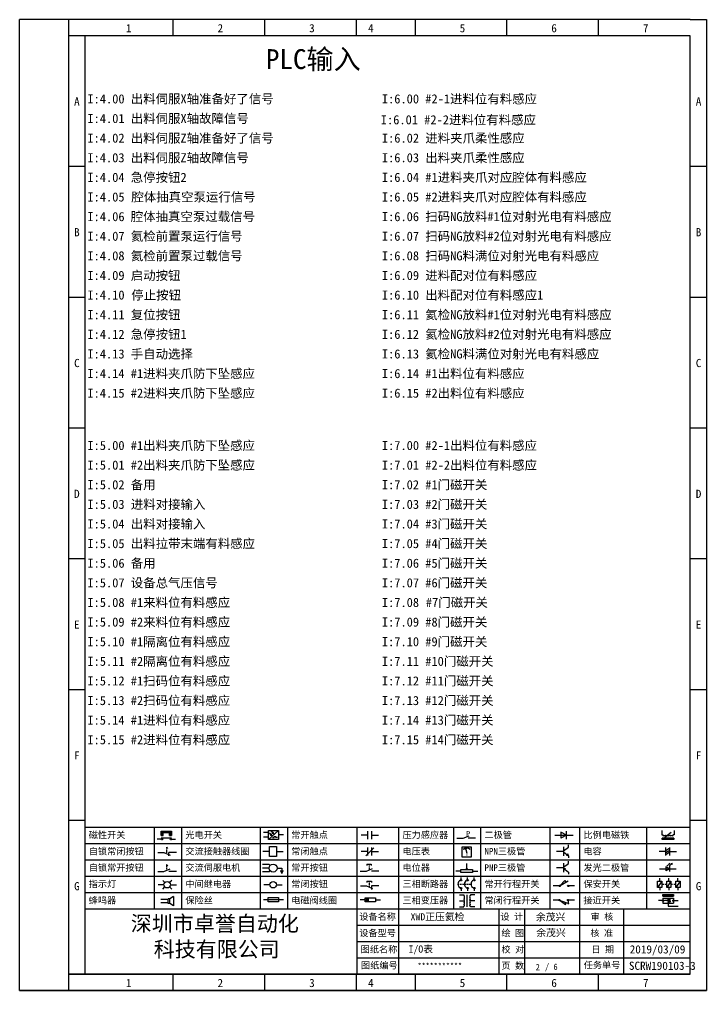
# Model space of a CAD drawing. Header units: millimetres. Extents: x -300 to 54435, y -106 to 60527.
# Drawn here: x 625.4 to 835.4, y 2160.9 to 2457.9 of the extents above; entities that cross this region are included whole.
import ezdxf

# ---------------------------------------------------------------- set-up
doc = ezdxf.new("R2010")
doc.units = ezdxf.units.MM
doc.layers.add('AE_BOR', color=1, linetype='Continuous')
doc.styles.get("Standard").update_dxf_attribs({"font": ''})
doc.styles.add('汉字', font='')
doc.styles.get('Standard').set_extended_font_data('SimSun')
doc.styles.get('汉字').set_extended_font_data('新宋体')

# ---------------------------------------------------------------- blocks, each defined once
blk = doc.blocks.new('磁性开关')
at = {"linetype": 'ByBlock'}
h = blk.add_hatch(dxfattribs=at)
h.set_pattern_fill('ANSI31', color=256, scale=0.1, style=0)
h.paths.add_polyline_path([(-1910.88, -776.69), (-1910.88, -775.29), (-1907.69, -775.29), (-1907.69, -776.69), (-1908.31, -776.69), (-1908.31, -775.79), (-1910.25, -775.79), (-1910.25, -776.69)])
for p, q in [((-1910.91, -777.81), (-1912.09, -777.81)), ((-1910.88, -776.69), (-1910.88, -775.29)), ((-1910.88, -775.29), (-1907.69, -775.29)), ((-1910.88, -776.69), (-1910.25, -776.69)), ((-1910.88, -777.39), (-1907.69, -777.39)), ((-1910.25, -776.69), (-1910.25, -775.79)), ((-1910.25, -775.79), (-1908.31, -775.79)), ((-1908.31, -776.69), (-1908.31, -775.79)), ((-1908.31, -776.69), (-1907.69, -776.69)), ((-1907.69, -775.29), (-1907.69, -776.69)), ((-1907.66, -777.81), (-1906.48, -777.81))]:
    blk.add_line(p, q, dxfattribs=at)
for centre in [(-1910.68, -777.81), (-1907.88, -777.81)]:
    blk.add_circle(centre, 0.225, dxfattribs=at)
blk = doc.blocks.new('*U4')
at = {"linetype": 'ByBlock'}
for p, q in [((-1909.23, -780.45), (-1909.23, -780.67)), ((-1909.23, -780.45), (-1908.92, -780.84)), ((-1909.23, -780.84), (-1909.23, -781.05)), ((-1911.92, -782.07), (-1910.06, -782.07)), ((-1910.06, -782.07), (-1908.18, -782.88)), ((-1909.23, -781.23), (-1909.23, -781.44)), ((-1909.23, -781.61), (-1909.23, -781.83)), ((-1909.23, -782), (-1909.23, -782.21)), ((-1909.23, -782.38), (-1909.23, -782.43)), ((-1908.52, -783.07), (-1908.52, -782.07)), ((-1906.25, -782.07), (-1908.52, -782.07))]:
    blk.add_line(p, q, dxfattribs=at)
blk = doc.blocks.new('常开按钮')
at = {"linetype": 'ByBlock'}
for p, q in [((-1910.06, -787.73), (-1908.18, -786.93)), ((-1909.9, -785.68), (-1908.56, -785.68)), ((-1909.9, -785.68), (-1909.9, -786.07)), ((-1909.23, -785.68), (-1909.23, -785.89)), ((-1909.23, -786.06), (-1909.23, -786.28)), ((-1909.23, -786.45), (-1909.23, -786.67)), ((-1909.23, -786.84), (-1909.23, -787.05)), ((-1908.56, -785.68), (-1908.56, -786.07)), ((-1911.92, -787.73), (-1910.06, -787.73)), ((-1909.23, -787.22), (-1909.23, -787.38)), ((-1906.25, -787.73), (-1908.52, -787.73))]:
    blk.add_line(p, q, dxfattribs=at)
blk = doc.blocks.new('*U6')
at = {"linetype": 'ByBlock'}
for p, q in [((-1911.92, -792.89), (-1910.06, -792.89)), ((-1910.06, -792.89), (-1908.18, -792.08)), ((-1908.88, -791.17), (-1909.23, -790.71)), ((-1909.23, -790.71), (-1909.23, -790.92)), ((-1909.23, -791.09), (-1909.23, -791.31)), ((-1909.23, -791.48), (-1909.23, -791.69)), ((-1909.23, -791.86), (-1909.23, -792.08)), ((-1909.23, -792.25), (-1909.23, -792.47)), ((-1906.25, -792.89), (-1908.52, -792.89))]:
    blk.add_line(p, q, dxfattribs=at)
blk = doc.blocks.new('蜂鸣器')
at = {"linetype": 'ByBlock'}
for p, q in [((-1907.17, -795.53), (-1908.25, -796.26)), ((-1907.17, -795.53), (-1907.17, -798.41)), ((-1908.8, -796.48), (-1911.01, -796.48)), ((-1908.8, -797.46), (-1911.01, -797.46)), ((-1908.25, -796.26), (-1908.8, -796.26)), ((-1908.8, -797.68), (-1908.8, -796.26)), ((-1908.25, -797.68), (-1908.8, -797.68)), ((-1908.25, -797.68), (-1908.25, -796.26)), ((-1907.17, -798.41), (-1908.25, -797.68))]:
    blk.add_line(p, q, dxfattribs=at)
blk = doc.blocks.new('光电开关')
at = {"linetype": 'ByBlock'}
h = blk.add_hatch(dxfattribs=at)
h.set_pattern_fill('ANSI31', color=256, scale=0.01, style=0)
h.set_pattern_definition([(45, (0.172267, 0), (-0.0224506403, 0.0224506403), [])])
h.paths.add_polyline_path([(-1882.44, -776.34), (-1882.5, -775.91), (-1882.68, -776.07)])
h.paths.add_polyline_path([(-1882.86, -776.23), (-1882.44, -776.34), (-1882.68, -776.07)])
h.paths.add_polyline_path([(-1883.05, -776.88), (-1883.11, -776.45), (-1883.29, -776.61)])
h.paths.add_polyline_path([(-1883.47, -776.77), (-1883.05, -776.88), (-1883.29, -776.61)])
for p, q in [((-1884.01, -775.96), (-1885.56, -775.96)), ((-1884.01, -777.39), (-1885.56, -777.39)), ((-1880.91, -775.3), (-1884.01, -778.05)), ((-1883.75, -776.09), (-1883.05, -776.88)), ((-1883.11, -776.45), (-1883.47, -776.77)), ((-1883.05, -776.88), (-1883.47, -776.77)), ((-1883.14, -775.55), (-1882.44, -776.34)), ((-1883.05, -776.88), (-1883.11, -776.45)), ((-1882.5, -775.91), (-1882.86, -776.23)), ((-1882.44, -776.34), (-1882.86, -776.23)), ((-1882.78, -777.47), (-1882.23, -777.47)), ((-1882.44, -776.34), (-1882.5, -775.91)), ((-1882.23, -777.47), (-1882.23, -777.14)), ((-1882.23, -777.14), (-1881.78, -777.14)), ((-1881.78, -777.47), (-1881.78, -777.14)), ((-1881.23, -777.47), (-1881.78, -777.47)), ((-1879.37, -776.67), (-1880.91, -776.67))]:
    blk.add_line(p, q, dxfattribs=at)
blk.add_lwpolyline([(-1884.01, -775.3), (-1880.91, -775.3), (-1880.91, -778.05), (-1884.01, -778.05)], close=True, dxfattribs=at)
blk = doc.blocks.new('交流接触器线圈')
at = {"linetype": 'ByBlock'}
for p, q in [((-1880.82, -781.77), (-1882.87, -781.77)), ((-1878.72, -781.77), (-1876.67, -781.77))]:
    blk.add_line(p, q, dxfattribs=at)
blk.add_lwpolyline([(-1880.82, -780.28), (-1878.72, -780.28), (-1878.72, -783.26), (-1880.82, -783.26)], close=True, dxfattribs=at)
blk = doc.blocks.new('交流伺服电机')
at = {"linetype": 'ByBlock'}
for p, q in [((-1880.97, -785.75), (-1882.94, -785.75)), ((-1880.97, -786.85), (-1882.94, -786.85)), ((-1880.97, -785.75), (-1880.65, -786.03)), ((-1878.49, -786.85), (-1877.07, -786.85)), ((-1877.07, -786.85), (-1877.07, -787.72)), ((-1880.97, -787.94), (-1882.94, -787.94)), ((-1880.97, -787.94), (-1880.65, -787.67)), ((-1877.54, -787.72), (-1876.59, -787.72)), ((-1877.38, -788.01), (-1876.75, -788.01)), ((-1877.23, -788.29), (-1876.9, -788.29))]:
    blk.add_line(p, q, dxfattribs=at)
blk.add_circle((-1879.73, -786.85), 1.24, dxfattribs=at)
blk = doc.blocks.new('中间继电器')
at = {"linetype": 'ByBlock'}
for p, q in [((-1880.72, -791.92), (-1882.54, -791.92)), ((-1878.74, -791.92), (-1876.92, -791.92))]:
    blk.add_line(p, q, dxfattribs=at)
blk.add_circle((-1879.73, -791.92), 0.992, dxfattribs=at)
blk = doc.blocks.new('保险丝')
at = {"linetype": 'ByBlock'}
blk.add_line((-1882.72, -796.49), (-1876.55, -796.49), dxfattribs=at)
blk.add_lwpolyline([(-1881.2, -795.86), (-1878.06, -795.86), (-1878.06, -797.12), (-1881.2, -797.12)], close=True, dxfattribs=at)
blk = doc.blocks.new('指示灯')
at = {"linetype": 'ByBlock'}
for p, q in [((-1854.25, -776.92), (-1856.06, -776.92)), ((-1854.62, -775.59), (-1853.97, -776.23)), ((-1854.62, -778.25), (-1853.97, -777.61)), ((-1851.9, -775.59), (-1852.54, -776.23)), ((-1851.9, -778.25), (-1852.54, -777.61)), ((-1852.26, -776.92), (-1850.45, -776.92))]:
    blk.add_line(p, q, dxfattribs=at)
blk.add_circle((-1853.26, -776.92), 0.992, dxfattribs=at)
blk = doc.blocks.new('常开触点')
at = {"linetype": 'ByBlock'}
for p, q in [((-1853.82, -782.99), (-1853.82, -780.56)), ((-1852.6, -782.99), (-1852.6, -780.56)), ((-1853.82, -781.77), (-1855.88, -781.77)), ((-1852.6, -781.77), (-1850.55, -781.77))]:
    blk.add_line(p, q, dxfattribs=at)
blk = doc.blocks.new('常闭触点')
at = {"linetype": 'ByBlock'}
for p, q in [((-1853.82, -786.77), (-1855.88, -786.77)), ((-1852.01, -785.66), (-1854.43, -788.1)), ((-1853.82, -787.99), (-1853.82, -785.56)), ((-1852.6, -787.99), (-1852.6, -785.56)), ((-1852.6, -786.77), (-1850.55, -786.77))]:
    blk.add_line(p, q, dxfattribs=at)
blk = doc.blocks.new('常闭按钮')
at = {"linetype": 'ByBlock'}
for p, q in [((-1856.13, -792.28), (-1854.28, -792.28)), ((-1854.28, -792.28), (-1852.4, -793.09)), ((-1854.11, -790.83), (-1852.77, -790.83)), ((-1854.11, -790.83), (-1854.11, -791.22)), ((-1853.44, -790.83), (-1853.44, -791.04)), ((-1853.44, -791.21), (-1853.44, -791.43)), ((-1853.44, -791.6), (-1853.44, -791.82)), ((-1853.44, -791.99), (-1853.44, -792.2)), ((-1853.44, -792.37), (-1853.44, -792.53)), ((-1852.77, -790.83), (-1852.77, -791.22)), ((-1850.47, -792.28), (-1852.73, -792.28)), ((-1852.73, -792.28), (-1852.73, -793.43))]:
    blk.add_line(p, q, dxfattribs=at)
blk = doc.blocks.new('电磁阀线圈')
at = {"linetype": 'ByBlock'}
for p, q in [((-1854.61, -795.92), (-1853.75, -797.16)), ((-1853.75, -795.92), (-1854.61, -797.16)), ((-1853.75, -795.92), (-1853.75, -797.16)), ((-1854.61, -796.54), (-1856.17, -796.54)), ((-1851.53, -796.54), (-1849.97, -796.54))]:
    blk.add_line(p, q, dxfattribs=at)
blk.add_lwpolyline([(-1854.61, -795.92), (-1851.53, -795.92), (-1851.53, -797.16), (-1854.61, -797.16)], close=True, dxfattribs=at)
blk = doc.blocks.new('电容')
at = {"linetype": 'ByBlock'}
for p, q in [((-1756.08, -782.99), (-1756.08, -780.56)), ((-1754.86, -780.79), (-1756.08, -781.55)), ((-1754.86, -782.99), (-1754.86, -780.56)), ((-1756.08, -781.77), (-1758.13, -781.77)), ((-1754.86, -781.44), (-1756.08, -782.2)), ((-1754.86, -781.99), (-1756.08, -782.75)), ((-1754.86, -781.77), (-1752.81, -781.77))]:
    blk.add_line(p, q, dxfattribs=at)
blk = doc.blocks.new('电压表')
at = {"linetype": 'ByBlock'}
for p, q in [((-1814.84, -780.75), (-1814.91, -781.13)), ((-1814.6, -781.05), (-1814.91, -781.13)), ((-1814.84, -780.75), (-1814.46, -782.26)), ((-1814.84, -780.75), (-1814.6, -781.05))]:
    blk.add_line(p, q, dxfattribs=at)
blk.add_lwpolyline([(-1815.84, -780.34), (-1813.07, -780.34), (-1813.07, -783.49), (-1815.84, -783.49)], close=True, dxfattribs=at)
blk.add_arc((-1814.46, -782.26), 1.56, 46.8313, 133.1687, dxfattribs=at)
at = {"linetype": 'ByBlock', "insert": (-1814.7, -782.39), "char_height": 0.75, "width": 0.6768, "attachment_point": 1}
blk.add_mtext('V', dxfattribs=at)
blk = doc.blocks.new('电位器')
at = {"linetype": 'ByBlock'}
for p, q in [((-1814.45, -787.3), (-1814.62, -786.96)), ((-1814.62, -786.96), (-1814.27, -786.96)), ((-1814.45, -787.3), (-1814.45, -785.39)), ((-1814.45, -787.3), (-1814.27, -786.96)), ((-1816.21, -787.75), (-1817.79, -787.75)), ((-1812.68, -787.75), (-1811.1, -787.75))]:
    blk.add_line(p, q, dxfattribs=at)
blk.add_lwpolyline([(-1816.21, -787.3), (-1812.68, -787.3), (-1812.68, -788.2), (-1816.21, -788.2)], close=True, dxfattribs=at)
blk = doc.blocks.new('三相断路器')
at = {"linetype": 'ByBlock'}
for p, q in [((-1816.17, -790.33), (-1816.17, -789.7)), ((-1814.17, -790.33), (-1814.17, -789.7)), ((-1812.18, -790.33), (-1812.18, -789.7)), ((-1817.14, -791.74), (-1816.72, -791.74)), ((-1816.45, -791.74), (-1816.03, -791.74)), ((-1815.76, -791.74), (-1815.34, -791.74)), ((-1815.07, -791.74), (-1814.65, -791.74)), ((-1814.38, -791.74), (-1813.96, -791.74)), ((-1813.69, -791.74), (-1813.27, -791.74)), ((-1816.17, -793.19), (-1816.17, -793.83)), ((-1814.17, -793.19), (-1814.17, -793.83)), ((-1812.18, -793.19), (-1812.18, -793.83))]:
    blk.add_line(p, q, dxfattribs=at)
for centre in [(-1816.17, -790.55), (-1816.17, -792.98), (-1814.17, -790.55), (-1814.17, -792.98), (-1812.18, -790.55), (-1812.18, -792.98)]:
    blk.add_circle(centre, 0.219, dxfattribs=at)
for centre in [(-1815.81, -791.74), (-1813.82, -791.74), (-1811.83, -791.74)]:
    blk.add_arc(centre, 1.32, 115.5791, 244.4209, dxfattribs=at)
blk = doc.blocks.new('三相变压器')
at = {"linetype": 'ByBlock'}
for p, q in [((-1816.69, -795.03), (-1815.37, -795.03)), ((-1815.37, -795.03), (-1815.37, -795.24)), ((-1814.34, -798.7), (-1814.34, -795.04)), ((-1812, -795.03), (-1813.32, -795.03)), ((-1813.32, -795.03), (-1813.32, -795.24)), ((-1816.69, -796.87), (-1815.37, -796.87)), ((-1816.69, -798.71), (-1815.37, -798.71)), ((-1815.37, -798.71), (-1815.37, -798.5)), ((-1812, -796.87), (-1813.32, -796.87)), ((-1813.32, -798.71), (-1813.32, -798.5)), ((-1812, -798.71), (-1813.32, -798.71))]:
    blk.add_line(p, q, dxfattribs=at)
for centre, start, end in [((-1815.37, -795.51), 270, 90), ((-1815.37, -796.06), 270, 90), ((-1813.32, -795.51), 90, 270), ((-1813.32, -796.06), 90, 270), ((-1815.37, -796.6), 270, 90), ((-1815.37, -797.14), 270, 90), ((-1815.37, -797.68), 270, 90), ((-1815.37, -798.23), 270, 90), ((-1813.32, -796.6), 90, 270), ((-1813.32, -797.14), 90, 270), ((-1813.32, -797.68), 90, 270), ((-1813.32, -798.23), 90, 270)]:
    blk.add_arc(centre, 0.271, start, end, dxfattribs=at)
blk = doc.blocks.new('二极管')
at = {"linetype": 'ByBlock'}
for p, q in [((-1787.52, -776.77), (-1781.92, -776.77)), ((-1783.97, -776.77), (-1785.69, -775.9)), ((-1785.69, -775.9), (-1785.69, -777.65)), ((-1783.97, -776.77), (-1785.69, -777.65)), ((-1783.97, -777.99), (-1783.97, -775.56))]:
    blk.add_line(p, q, dxfattribs=at)
blk = doc.blocks.new('NPN三极管')
at = {"linetype": 'ByBlock'}
for p, q in [((-1785.73, -780.61), (-1785.73, -783.32)), ((-1785.73, -781.82), (-1784.15, -780.66)), ((-1784.15, -780.66), (-1784.15, -779.98)), ((-1785.73, -781.97), (-1787.81, -781.97)), ((-1785.73, -782.11), (-1784.15, -783.27)), ((-1784.41, -782.73), (-1784.74, -783.18)), ((-1784.15, -783.27), (-1784.74, -783.18)), ((-1784.15, -783.27), (-1784.41, -782.73)), ((-1784.15, -783.27), (-1784.15, -783.96))]:
    blk.add_line(p, q, dxfattribs=at)
blk = doc.blocks.new('发光二极管')
at = {"linetype": 'ByBlock'}
for p, q in [((-1758.01, -786.77), (-1752.89, -786.77)), ((-1754.84, -786.77), (-1756.04, -786.16)), ((-1756.04, -786.16), (-1756.04, -787.39)), ((-1754.84, -786.77), (-1756.04, -787.39)), ((-1755.78, -785.92), (-1754.89, -785.14)), ((-1754.89, -785.14), (-1755.2, -785.22)), ((-1755.2, -785.22), (-1755.01, -785.43)), ((-1755.08, -785.92), (-1754.18, -785.14)), ((-1754.89, -785.14), (-1755.01, -785.43)), ((-1754.84, -787.63), (-1754.84, -785.92)), ((-1754.18, -785.14), (-1754.49, -785.22)), ((-1754.49, -785.22), (-1754.31, -785.43)), ((-1754.18, -785.14), (-1754.31, -785.43))]:
    blk.add_line(p, q, dxfattribs=at)
blk = doc.blocks.new('PNP三极管')
at = {"linetype": 'ByBlock'}
for p, q in [((-1784.9, -786.74), (-1786.98, -786.74)), ((-1784.9, -785.38), (-1784.9, -788.09)), ((-1784.9, -786.59), (-1783.32, -785.43)), ((-1784.9, -786.88), (-1783.32, -788.04)), ((-1784.9, -786.88), (-1784.31, -786.97)), ((-1784.9, -786.88), (-1784.64, -787.42)), ((-1784.31, -786.97), (-1784.64, -787.42)), ((-1783.32, -785.43), (-1783.32, -784.75)), ((-1783.32, -788.04), (-1783.32, -788.73))]:
    blk.add_line(p, q, dxfattribs=at)
blk = doc.blocks.new('常开行程开关')
at = {"linetype": 'ByBlock'}
for p, q in [((-1786.29, -792.3), (-1788.01, -792.3)), ((-1785.89, -792.17), (-1784.52, -790.62)), ((-1785.89, -792.17), (-1783.43, -790.72)), ((-1784.52, -790.62), (-1784.19, -791.17)), ((-1781.48, -792.3), (-1783.21, -792.3))]:
    blk.add_line(p, q, dxfattribs=at)
for centre in [(-1786.07, -792.3), (-1783.42, -792.3)]:
    blk.add_circle(centre, 0.219, dxfattribs=at)
blk = doc.blocks.new('常闭行程开关')
at = {"linetype": 'ByBlock'}
for p, q in [((-1786.34, -796.62), (-1788.07, -796.62)), ((-1785.93, -796.72), (-1783.25, -797.7)), ((-1785.93, -796.72), (-1784.3, -798)), ((-1784.3, -798), (-1784.08, -797.4)), ((-1783.48, -796.84), (-1783.48, -797.85)), ((-1781.54, -796.62), (-1783.26, -796.62))]:
    blk.add_line(p, q, dxfattribs=at)
for centre in [(-1786.12, -796.62), (-1783.48, -796.62)]:
    blk.add_circle(centre, 0.219, dxfattribs=at)
blk = doc.blocks.new('比例电磁阀')
at = {"linetype": 'ByBlock'}
for p, q in [((-1757.26, -775.38), (-1757.26, -776.71)), ((-1757.26, -776.71), (-1757.05, -776.71)), ((-1753.6, -777.73), (-1757.25, -777.73)), ((-1757.25, -778.13), (-1757.25, -777.73)), ((-1753.6, -778.13), (-1757.25, -778.13)), ((-1754.5, -775.98), (-1756.35, -777.44)), ((-1756.35, -777.44), (-1756.25, -777.25)), ((-1756.35, -777.44), (-1756.15, -777.38)), ((-1756.15, -777.38), (-1756.25, -777.25)), ((-1753.58, -776.71), (-1753.8, -776.71)), ((-1753.6, -777.73), (-1753.6, -778.13)), ((-1753.58, -775.38), (-1753.58, -776.71))]:
    blk.add_line(p, q, dxfattribs=at)
for centre in [(-1756.78, -776.71), (-1756.24, -776.71), (-1755.7, -776.71), (-1755.15, -776.71), (-1754.61, -776.71), (-1754.07, -776.71)]:
    blk.add_arc(centre, 0.271, 180, 0, dxfattribs=at)
blk = doc.blocks.new('保安开关')
at = {"linetype": 'ByBlock'}
for p, q in [((-1757.96, -790.79), (-1757.96, -789.97)), ((-1755.17, -790.79), (-1755.17, -789.97)), ((-1752.39, -790.79), (-1752.39, -789.97)), ((-1757.33, -790.79), (-1758.6, -792.81)), ((-1757.96, -792.81), (-1757.96, -793.62)), ((-1757.33, -791.8), (-1756.72, -791.8)), ((-1756.35, -791.8), (-1755.89, -791.8)), ((-1754.54, -790.79), (-1755.81, -792.81)), ((-1755.17, -792.81), (-1755.17, -793.62)), ((-1754.52, -791.8), (-1754.06, -791.8)), ((-1753.69, -791.8), (-1753.08, -791.8)), ((-1751.75, -790.79), (-1753.02, -792.81)), ((-1752.39, -792.81), (-1752.39, -793.62))]:
    blk.add_line(p, q, dxfattribs=at)
for points in [[(-1758.6, -790.79), (-1757.33, -790.79), (-1757.33, -792.81), (-1758.6, -792.81)], [(-1755.81, -790.79), (-1754.54, -790.79), (-1754.54, -792.81), (-1755.81, -792.81)], [(-1753.02, -790.79), (-1751.75, -790.79), (-1751.75, -792.81), (-1753.02, -792.81)]]:
    blk.add_lwpolyline(points, close=True, dxfattribs=at)
blk = doc.blocks.new('接近开关')
at = {"linetype": 'ByBlock'}
h = blk.add_hatch(dxfattribs=at)
h.set_pattern_fill('ANSI31', color=256, scale=0.01, style=0)
h.set_pattern_definition([(45, (-89.131516, -30.795668), (-0.0224506403, 0.0224506403), [])])
h.paths.add_polyline_path([(-1516.96, -1123.35), (-1516.96, -1122.85), (-1513.76, -1122.85), (-1513.76, -1123.35)])
for p, q in [((-1517.18, -1124.71), (-1518.36, -1124.71)), ((-1516.96, -1123.35), (-1516.96, -1122.85)), ((-1516.96, -1122.85), (-1513.76, -1122.85)), ((-1516.96, -1123.35), (-1513.76, -1123.35)), ((-1516.96, -1123.95), (-1513.76, -1123.95)), ((-1516.96, -1123.95), (-1516.96, -1125.47)), ((-1516.96, -1125.47), (-1513.76, -1125.47)), ((-1515.91, -1124.71), (-1516.45, -1124.71)), ((-1515.11, -1124.31), (-1515.91, -1124.71)), ((-1515.11, -1125.11), (-1515.91, -1124.71)), ((-1515.33, -1124.53), (-1515.17, -1124.53)), ((-1515.33, -1124.88), (-1515.17, -1124.88)), ((-1515.25, -1124.45), (-1515.25, -1124.61)), ((-1515.11, -1124.31), (-1515.11, -1125.11)), ((-1515.11, -1124.48), (-1514.58, -1124.48)), ((-1515.11, -1124.94), (-1514.58, -1124.94)), ((-1513.76, -1122.85), (-1513.76, -1123.35)), ((-1513.76, -1123.95), (-1513.76, -1125.47)), ((-1513.54, -1124.71), (-1512.36, -1124.71)), ((-1515.36, -1125.69), (-1515.36, -1126.36)), ((-1515.36, -1126.36), (-1512.36, -1126.36))]:
    blk.add_line(p, q, dxfattribs=at)
for centre in [(-1516.96, -1124.71), (-1515.36, -1125.47), (-1513.76, -1124.71)]:
    blk.add_circle(centre, 0.225, dxfattribs=at)
blk = doc.blocks.new('压力感应器')
at = {"linetype": 'ByBlock'}
for p, q in [((-1817.44, -777.73), (-1815.59, -777.73)), ((-1815.59, -777.73), (-1813.71, -776.93)), ((-1811.78, -777.73), (-1814.05, -777.73))]:
    blk.add_line(p, q, dxfattribs=at)
at = {"linetype": 'ByBlock', "insert": (-1814.65, -775.48), "char_height": 1.68, "width": 1.2242, "attachment_point": 1}
blk.add_mtext('{\\fNSimSun|b0|i0|c134|p49;P}', dxfattribs=at)

msp = doc.modelspace()

# ---------------------------------------------------------------- linework, layer by layer
at = {"color": 7, "linetype": 'ByBlock'}
for p, q in [((640.382, 2457.899), (640.382, 2160.899)), ((830.382, 2452.899), (640.382, 2452.899)), ((645.382, 2452.899), (645.382, 2165.899)), ((830.382, 2165.899), (640.382, 2165.899)), ((640.382, 2165.899), (830.382, 2165.899))]:
    msp.add_line(p, q, dxfattribs=at)
for points in [[(672.382, 2452.899), (672.382, 2457.899)], [(700.382, 2452.899), (700.382, 2457.899)], [(728.382, 2452.899), (728.382, 2457.899)], [(746.382, 2452.899), (746.382, 2457.899)], [(774.382, 2452.899), (774.382, 2457.899)], [(802.382, 2452.899), (802.382, 2457.899)], [(650.382, 2452.899), (645.382, 2452.899)], [(650.382, 2452.899), (645.382, 2452.899)], [(830.382, 2165.899), (830.382, 2452.899)], [(645.382, 2412.899), (640.382, 2412.899)], [(835.382, 2412.899), (830.382, 2412.899)], [(645.382, 2372.899), (640.382, 2372.899)], [(835.382, 2372.899), (830.382, 2372.899)], [(645.382, 2332.899), (640.382, 2332.899)], [(835.382, 2332.899), (830.382, 2332.899)], [(645.382, 2292.899), (640.382, 2292.899)], [(835.382, 2292.899), (830.382, 2292.899)], [(645.382, 2252.899), (640.382, 2252.899)], [(835.382, 2252.899), (830.382, 2252.899)], [(645.382, 2212.899), (640.382, 2212.899)], [(835.382, 2212.899), (830.382, 2212.899)], [(645.382, 2210.899), (830.382, 2210.899)], [(666.576, 2210.899), (666.576, 2185.899)], [(674.908, 2210.899), (674.908, 2185.899)], [(698.942, 2210.899), (698.942, 2185.899)], [(707.275, 2210.899), (707.275, 2185.899)], [(728.469, 2210.899), (728.469, 2165.899)], [(741.261, 2210.899), (741.261, 2165.899)], [(757.996, 2210.899), (757.996, 2185.899)], [(766.328, 2210.899), (766.328, 2185.899)], [(787.522, 2210.899), (787.522, 2185.899)], [(796.572, 2210.899), (796.572, 2185.899)], [(817.049, 2210.899), (817.049, 2185.899)], [(645.382, 2205.899), (830.382, 2205.899)], [(645.382, 2200.899), (830.382, 2200.899)], [(645.382, 2195.899), (830.382, 2195.899)], [(645.382, 2190.899), (830.382, 2190.899)], [(645.382, 2185.899), (830.382, 2185.899)], [(771.902, 2185.899), (771.902, 2165.899)], [(779.712, 2185.899), (779.712, 2165.899)], [(796.572, 2185.899), (796.572, 2165.899)], [(810.028, 2185.775), (810.028, 2165.775)], [(728.469, 2180.899), (830.382, 2180.899)], [(728.469, 2175.899), (830.382, 2175.899)], [(728.469, 2170.899), (830.382, 2170.899)], [(672.382, 2160.899), (672.382, 2165.899)], [(700.382, 2160.899), (700.382, 2165.899)], [(728.382, 2160.899), (728.382, 2165.899)], [(746.382, 2160.899), (746.382, 2165.899)], [(774.382, 2160.899), (774.382, 2165.899)], [(802.382, 2160.899), (802.382, 2165.899)]]:
    msp.add_lwpolyline(points, dxfattribs=at)
at = {"layer": 'AE_BOR', "color": 7, "linetype": 'ByBlock'}
for p, q in [((625.382, 2160.899), (625.382, 2457.899)), ((645.382, 2457.899), (625.382, 2457.899)), ((830.382, 2457.899), (645.382, 2457.899)), ((830.382, 2457.899), (835.382, 2457.899)), ((835.382, 2457.899), (835.382, 2160.899)), ((835.382, 2160.899), (625.382, 2160.899)), ((625.382, 2160.899), (835.382, 2160.899))]:
    msp.add_line(p, q, dxfattribs=at)

# ---------------------------------------------------------------- block references
at = {"color": 7, "linetype": 'ByBlock'}
for name, p in [('磁性开关', (2579.593, 2984.99)), ('光电开关', (2585.486, 2985.198)), ('光电开关', (2585.486, 2985.198)), ('压力感应器', (2576.539, 2985.198)), ('比例电磁阀', (2579.018, 2985.198)), ('常开触点', (2585.7, 2990.198)), ('二极管', (2576.539, 2985.198)), ('*U4', (2579.593, 2985.198)), ('交流接触器线圈', (2582.646, 2985.198)), ('常闭触点', (2585.7, 2990.198)), ('电压表', (2576.539, 2985.198)), ('NPN三极管', (2577.364, 2985.427)), ('电容', (2579.018, 2985.198)), ('*U6', (2579.593, 2990.198)), ('交流伺服电机', (2582.646, 2985.198)), ('常开按钮', (2641.486, 2985.198)), ('电位器', (2576.539, 2985.198)), ('PNP三极管', (2576.539, 2985.198)), ('发光二极管', (2579.018, 2984.909)), ('三相断路器', (2576.539, 2985.198)), ('保安开关', (2579.018, 2985.198)), ('指示灯', (2523.807, 2970.198)), ('中间继电器', (2582.646, 2985.198)), ('常闭按钮', (2585.7, 2985.198)), ('常开行程开关', (2576.539, 2985.198)), ('蜂鸣器', (2579.593, 2985.198)), ('保险丝', (2582.646, 2985.198)), ('电磁阀线圈', (2585.7, 2985.198)), ('三相变压器', (2576.539, 2985.198)), ('接近开关', (2339.019, 3313.114)), ('常闭行程开关', (2576.539, 2985.198))]:
    msp.add_blockref(name, p, dxfattribs=at)

# ---------------------------------------------------------------- texts
at = {"color": 7}
msp.add_text('2', height=1.92, dxfattribs=at).set_placement((783.143, 2167.107))
at = {"color": 7, "linetype": 'ByBlock', "char_height": 2.5, "attachment_point": 1}
for s, insert, width in [('{\\fKaiTi_GB2312|b0|i0|c134|p0;1}', (657.926, 2456.47), 11.7517), ('{\\fKaiTi_GB2312|b0|i0|c134|p0;2}', (685.926, 2456.47), 11.7517), ('{\\fKaiTi_GB2312|b0|i0|c134|p0;3}', (713.926, 2456.47), 11.7517), ('{\\fKaiTi_GB2312|b0|i0|c134|p0;4}', (731.926, 2456.47), 11.7517), ('{\\fKaiTi_GB2312|b0|i0|c134|p0;5}', (759.926, 2456.47), 11.7517), ('{\\fKaiTi_GB2312|b0|i0|c134|p0;6}', (787.926, 2456.47), 11.7517), ('{\\fKaiTi_GB2312|b0|i0|c134|p0;7}', (815.926, 2456.47), 11.7517), ('{\\fKaiTi_GB2312|b0|i0|c134|p0;A}', (642.089, 2434.07), 5), ('{\\fKaiTi_GB2312|b0|i0|c134|p0;A}', (832.089, 2434.07), 5), ('{\\fKaiTi_GB2312|b0|i0|c134|p0;B}', (642.089, 2394.07), 5), ('{\\fKaiTi_GB2312|b0|i0|c134|p0;B}', (832.089, 2394.07), 5), ('{\\fKaiTi_GB2312|b0|i0|c134|p0;C}', (642.089, 2354.07), 5), ('{\\fKaiTi_GB2312|b0|i0|c134|p0;C}', (832.089, 2354.07), 5), ('{\\fKaiTi_GB2312|b0|i0|c134|p0;D}', (642.089, 2314.07), 5), ('{\\fKaiTi_GB2312|b0|i0|c134|p0;D}', (832.089, 2314.07), 5), ('{\\fKaiTi_GB2312|b0|i0|c134|p0;E}', (642.089, 2274.07), 5), ('{\\fKaiTi_GB2312|b0|i0|c134|p0;E}', (832.089, 2274.07), 5), ('{\\fKaiTi_GB2312|b0|i0|c134|p0;F}', (642.089, 2234.07), 5), ('{\\fKaiTi_GB2312|b0|i0|c134|p0;F}', (832.089, 2234.07), 5), ('{\\fKaiTi_GB2312|b0|i0|c134|p0;G}', (642.089, 2194.07), 5), ('{\\fKaiTi_GB2312|b0|i0|c134|p0;G}', (832.089, 2194.07), 5), ('{\\fKaiTi_GB2312|b0|i0|c134|p0;1}', (657.926, 2164.47), 11.7517), ('{\\fKaiTi_GB2312|b0|i0|c134|p0;2}', (685.926, 2164.47), 11.7517), ('{\\fKaiTi_GB2312|b0|i0|c134|p0;3}', (713.926, 2164.47), 11.7517), ('{\\fKaiTi_GB2312|b0|i0|c134|p0;4}', (731.926, 2164.47), 11.7517), ('{\\fKaiTi_GB2312|b0|i0|c134|p0;5}', (759.926, 2164.47), 11.7517), ('{\\fKaiTi_GB2312|b0|i0|c134|p0;6}', (787.926, 2164.47), 11.7517), ('{\\fKaiTi_GB2312|b0|i0|c134|p0;7}', (815.926, 2164.47), 11.7517)]:
    msp.add_mtext(s, dxfattribs=dict(at, insert=insert, width=width))
at = {"color": 7, "attachment_point": 1}
for s, insert, char_height, width in [('{\\fKaiTi_GB2312|b0|i0|c134|p49;\\C7;PLC\\fSimSun|b0|i0|c134|p2;输入}', (700.716, 2448.803), 6.075, 719.83479), ('{\\H0.91667x;I:4.00 \\H1.000005x;出料伺服X轴准备好了信号}', (646.152, 2434.997), 3.0375, 359.91739), ('{\\H0.91667x;I:6.00 #2-1进料位有料感应}', (736.152, 2434.997), 3.0375, 359.91739), ('{\\H0.91667x;I:4.01 \\H1.000005x;出料伺服X轴故障信号}', (646.152, 2428.997), 3.0375, 359.91739), ('{\\H0.91667x;I:6.01 #2-2进料位有料感应}', (735.827, 2428.605), 3.0375, 359.91739), ('{\\H0.91667x;I:4.02 \\H1.000005x;出料伺服Z轴准备好了信号}', (646.152, 2422.997), 3.0375, 359.91739), ('{\\H0.91667x;I:6.02 进料夹爪柔性感应}', (736.152, 2422.997), 3.0375, 359.91739), ('{\\H0.91667x;I:4.03 出料伺服Z轴故障信号\\H1.000005x; }', (646.152, 2416.997), 3.0375, 359.91739), ('{\\H0.91667x;I:6.03 出料夹爪柔性感应}', (736.152, 2416.997), 3.0375, 359.91739), ('I:4.04 急停按钮2', (646.152, 2410.997), 2.7844, 359.91739), ('{\\H0.91667x;I:6.04 #1进料夹爪对应腔体有料感应}', (736.152, 2410.997), 3.0375, 359.91739), ('{\\H0.91667x;I:4.05\\H1.090905x; \\H0.916675x;腔体抽真空泵运行信号}', (646.152, 2404.997), 3.0375, 359.91739), ('{\\H0.91667x;I:6.05 #2进料夹爪对应腔体有料感应}', (736.152, 2404.997), 3.0375, 359.91739), ('{\\H0.91667x;I:4.06\\H1.000005x; 腔体抽真空泵过载信号}', (646.152, 2398.997), 3.0375, 359.91739), ('{\\H0.91667x;I:6.06 扫码NG放料#1位对射光电有料感应}', (736.152, 2398.997), 3.0375, 359.91739), ('{\\H0.91667x;I:4.07 氦检前置泵运行信号\\H1.000005x; }', (646.152, 2392.997), 3.0375, 359.91739), ('{\\H0.91667x;I:6.07 扫码NG放料#2位对射光电有料感应}', (736.152, 2392.997), 3.0375, 359.91739), ('{\\H0.91667x;\\C256;I:4.08\\H1.000005x; 氦检前置泵过载信号}', (646.152, 2386.997), 3.0375, 359.91739), ('{\\H0.91667x;I:6.08 扫码NG料满位对射光电有料感应}', (736.152, 2386.997), 3.0375, 359.91739), ('{\\H0.91667x;I:4.09 \\H1.000005x;启动按钮}', (646.152, 2380.997), 3.0375, 359.91739), ('{\\H0.91667x;I:6.09 进料配对位有料感应}', (736.152, 2380.997), 3.0375, 359.91739), ('{\\H0.91667x;I:4.10\\H1.090905x; \\H0.916675x;停止按钮}', (646.152, 2374.997), 3.0375, 359.91739), ('{\\H0.91667x;I:6.10\\H1x; 出料配对位有料感应1}', (736.152, 2374.997), 3.0375, 359.91739), ('{\\H0.91667x;I:4.1\\H1.000005x;1 复位按钮}', (646.152, 2368.997), 3.0375, 359.91739), ('{\\H0.91667x;I:6\\H1x;.11 氦检NG放料#1位对射光电有料感应}', (736.152, 2368.997), 3.0375, 359.91739), ('{\\H0.91667x;I:4.12 \\H1x;急停按钮1}', (646.152, 2362.997), 3.0375, 359.91739), ('{\\H0.91667x;I:6.12 氦检NG放料#2位对射光电有料感应}', (736.152, 2362.997), 3.0375, 359.91739), ('{\\H0.91667x;I:4.13 \\H1.000005x;手自动选择}', (646.152, 2356.997), 3.0375, 359.91739), ('{\\H0.91667x;I:6.13 \\H1x;氦检NG料满位对射光电有料感应}', (736.152, 2356.997), 3.0375, 359.91739), ('{\\H0.91667x;I:4.14 #1进料夹爪防下坠感应}', (646.152, 2350.997), 3.0375, 359.91739), ('{\\H0.91667x;I:6.14 #1出料位有料感应}', (736.152, 2350.997), 3.0375, 359.91739), ('{\\H0.91667x;I:4.15 #2进料夹爪防下坠感应}', (646.152, 2344.997), 3.0375, 359.91739), ('{\\H0.91667x;I:6.15 \\H1x;#2出料位有料感应}', (736.152, 2344.997), 3.0375, 359.91739), ('{\\H0.91667x;I:5.00 #1出料夹爪防下坠感应}', (646.152, 2328.997), 3.0375, 359.91739), ('{\\H0.91667x;I:7.00 #2-1出料位有料感应}', (736.152, 2328.997), 3.0375, 359.91739), ('{\\H0.91667x;I:5.01 #2出料夹爪防下坠感应}', (646.152, 2322.997), 3.0375, 359.91739), ('{\\H0.91667x;I:7.01 #2-2出料位有料感应}', (736.152, 2322.997), 3.0375, 359.91739), ('{\\H0.91667x;I:5.02\\H1.000005x; 备用}', (646.152, 2316.997), 3.0375, 359.91739), ('{\\H0.91667x;I:7.02 \\H1x;#1门磁开关}', (736.152, 2316.997), 3.0375, 359.91739), ('{\\H0.91667x;I:5.03 \\H1.000005x;进料对接输入}', (646.152, 2310.997), 3.0375, 359.91739), ('{\\H0.91667x;I:7.03 \\H1x;#2门磁开关}', (736.152, 2310.997), 3.0375, 359.91739), ('{\\H0.91667x;I:5.04 \\H1.000005x;出料对接输入}', (646.152, 2304.997), 3.0375, 359.91739), ('{\\H0.91667x;I:7.04 #3门磁开关}', (736.152, 2304.997), 3.0375, 359.91739), ('{\\H0.91667x;I:5.05 出料拉带末端有料感应}', (646.152, 2298.997), 3.0375, 359.91739), ('{\\H0.91667x;I:7.05 #4门磁开关}', (736.152, 2298.997), 3.0375, 359.91739), ('{\\H0.91667x;I:5.06\\H1x; 备用}', (646.152, 2292.997), 3.0375, 359.91739), ('{\\H0.91667x;I:7.06 #5门磁开关}', (736.152, 2292.997), 3.0375, 359.91739), ('{\\H0.91667x;I:5.07\\H1.000005x; 设备总气压信号}', (646.152, 2286.997), 3.0375, 359.91739), ('{\\H0.91667x;I:7.07 #6门磁开关}', (736.152, 2286.997), 3.0375, 359.91739), ('{\\H0.91667x;I:5.08\\H1x; #1来料位有料感应}', (646.152, 2280.997), 3.0375, 359.91739), ('{\\H0.91667x;I:7.08\\H1.0909x; \\H0.91668x;#7门磁开关}', (736.152, 2280.997), 3.0375, 359.91739), ('{\\H0.91667x;I:5.09 \\H1x;#2来料位有料感应}', (646.152, 2274.997), 3.0375, 359.91739), ('{\\H0.91667x;I:7.09 \\H1x;#8门磁开关}', (736.152, 2274.997), 3.0375, 359.91739), ('{\\H0.91667x;I:5.10 \\H1x;#1隔离位有料感应}', (646.152, 2268.997), 3.0375, 359.91739), ('{\\H0.91667x;I:7.10 #9门磁开关}', (736.152, 2268.997), 3.0375, 359.91739), ('{\\H0.91667x;I:5.11 \\H1x;#2隔离位有料感应}', (646.152, 2262.997), 3.0375, 359.91739), ('{\\H0.91667x;I:7.11 #10门磁开关}', (736.152, 2262.997), 3.0375, 359.91739), ('{\\H0.91667x;I:5.12 \\H1x;#1扫码位有料感应}', (646.152, 2256.997), 3.0375, 359.91739), ('{\\H0.91667x;I:7.12 #11门磁开关}', (736.152, 2256.997), 3.0375, 359.91739), ('{\\H0.91667x;I:5.13\\H1x; #2扫码位有料感应}', (646.152, 2250.997), 3.0375, 359.91739), ('{\\H0.91667x;I:7.13 #12门磁开关}', (736.152, 2250.997), 3.0375, 359.91739), ('{\\H0.91667x;I:5.14 #1进料位有料感应}', (646.152, 2244.997), 3.0375, 359.91739), ('{\\H0.91667x;I:7.14 #13门磁开关}', (736.152, 2244.997), 3.0375, 359.91739), ('{\\H0.91667x;I:5.15 #2进料位有料感应}', (646.152, 2238.997), 3.0375, 359.91739), ('{\\H0.91667x;I:7.15 #14门磁开关}', (736.152, 2238.997), 3.0375, 359.91739), ('余茂兴', (783.218, 2184.507), 2.2, 11.52839), ('余茂兴', (783.346, 2179.686), 2.2, 11.83671), ('{\\fKaiTi_GB2312|b0|i0|c134|p49;I/O表}', (744.298, 2174.694), 2.2, 19.12543), ('{\\fKaiTi_GB2312|b0|i0|c134|p49;/ 6}', (785.975, 2169.134), 1.92, 6.09972)]:
    msp.add_mtext(s, dxfattribs=dict(at, insert=insert, char_height=char_height, width=width))
at = {"color": 7, "char_height": 2, "attachment_point": 1, "style": '汉字'}
for s, insert in [('{\\fKaiTi_GB2312|b0|i0|c134|p49;磁性开关}', (646.568, 2209.502)), ('{\\fKaiTi_GB2312|b0|i0|c134|p49;光电开关}', (676.095, 2209.502)), ('{\\fKaiTi_GB2312|b0|i0|c134|p49;常开触点}', (708.461, 2209.502)), ('{\\fKaiTi_GB2312|b0|i0|c134|p49;压力感应器}', (742.448, 2209.502)), ('{\\fKaiTi_GB2312|b0|i0|c134|p49;二极管}', (767.515, 2209.502)), ('{\\fKaiTi_GB2312|b0|i0|c134|p49;比例电磁铁}', (797.758, 2209.502)), ('{\\fKaiTi_GB2312|b0|i0|c134|p49;自锁常闭按钮}', (646.568, 2204.502)), ('{\\fKaiTi_GB2312|b0|i0|c134|p49;交流接触器线圈}', (676.095, 2204.502)), ('{\\fKaiTi_GB2312|b0|i0|c134|p49;常闭触点}', (708.461, 2204.502)), ('{\\fKaiTi_GB2312|b0|i0|c134|p49;电压表}', (742.448, 2204.502)), ('{\\fKaiTi_GB2312|b0|i0|c134|p49;NPN三极管}', (767.515, 2204.502)), ('{\\fKaiTi_GB2312|b0|i0|c134|p49;电容}', (797.758, 2204.502)), ('{\\fKaiTi_GB2312|b0|i0|c134|p49;自锁常开按钮}', (646.568, 2199.502)), ('{\\fKaiTi_GB2312|b0|i0|c134|p49;交流伺服电机}', (676.095, 2199.502)), ('{\\fKaiTi_GB2312|b0|i0|c134|p49;常开按钮}', (708.461, 2199.502)), ('{\\fKaiTi_GB2312|b0|i0|c134|p49;电位器}', (742.448, 2199.502)), ('{\\fKaiTi_GB2312|b0|i0|c134|p49;PNP三极管}', (767.515, 2199.502)), ('{\\fKaiTi_GB2312|b0|i0|c134|p49;发光二极管}', (797.758, 2199.502)), ('{\\fKaiTi_GB2312|b0|i0|c134|p49;指示灯}', (646.568, 2194.502)), ('{\\fKaiTi_GB2312|b0|i0|c134|p49;中间继电器}', (676.095, 2194.502)), ('{\\fKaiTi_GB2312|b0|i0|c134|p49;常闭按钮}', (708.461, 2194.502)), ('{\\fKaiTi_GB2312|b0|i0|c134|p49;三相断路器}', (742.448, 2194.502)), ('{\\fKaiTi_GB2312|b0|i0|c134|p49;常开行程开关}', (767.515, 2194.502)), ('{\\fKaiTi_GB2312|b0|i0|c134|p49;保安开关}', (797.758, 2194.502)), ('{\\fKaiTi_GB2312|b0|i0|c134|p49;蜂鸣器}', (646.568, 2189.502)), ('{\\fKaiTi_GB2312|b0|i0|c134|p49;保险丝}', (676.095, 2189.502)), ('{\\fKaiTi_GB2312|b0|i0|c134|p49;电磁阀线圈}', (708.461, 2189.502)), ('{\\fKaiTi_GB2312|b0|i0|c134|p49;三相变压器}', (742.448, 2189.502)), ('{\\fKaiTi_GB2312|b0|i0|c134|p49;常闭行程开关}', (767.515, 2189.502)), ('{\\fKaiTi_GB2312|b0|i0|c134|p49;接近开关}', (797.758, 2189.502)), ('{\\fKaiTi_GB2312|b0|i0|c134|p0;设备名称}', (729.233, 2184.502)), ('{\\fKaiTi_GB2312|b0|i0|c134|p0;设 计}', (772.366, 2184.502)), ('{\\fKaiTi_GB2312|b0|i0|c134|p0;审 核}', (799.938, 2184.502)), ('{\\fKaiTi_GB2312|b0|i0|c134|p0;设备型号}', (729.233, 2179.502)), ('{\\fKaiTi_GB2312|b0|i0|c134|p0;绘 图}', (772.694, 2179.502)), ('{\\fKaiTi_GB2312|b0|i0|c134|p0;核 准}', (799.868, 2179.502)), ('{\\fKaiTi_GB2312|b0|i0|c134|p0;图纸名称}', (729.68, 2174.502)), ('{\\fKaiTi_GB2312|b0|i0|c134|p0;校 对}', (772.694, 2174.502)), ('{\\fKaiTi_GB2312|b0|i0|c134|p0;日 期}', (800.178, 2174.502)), ('{\\fKaiTi_GB2312|b0|i0|c134|p0;图纸编号}', (729.784, 2169.621)), ('{\\fKaiTi_GB2312|b0|i0|c134|p0;页 数}', (772.694, 2169.502)), ('{\\fKaiTi_GB2312|b0|i0|c134|p0;任务单号}', (797.843, 2169.7))]:
    msp.add_mtext(s, dxfattribs=dict(at, insert=insert))
at = {"color": 7, "lineweight": -2}
for s, insert, char_height, width, attachment_point in [('\\pi2.2025;深圳市卓誉自动化\\P\\pi9.2099;科技有限公司', (657.212, 2183.758), 4.70644, 57.40475, 1), ('{\\C256;***********}', (753.855, 2168.399), 1.81818, 30.64085, 5)]:
    msp.add_mtext(s, dxfattribs=dict(at, insert=insert, char_height=char_height, width=width, attachment_point=attachment_point))
at = {"color": 7, "insert": (744.91, 2184.571), "char_height": 2.2, "width": 30.12787, "attachment_point": 1, "style": '汉字'}
msp.add_mtext('XWD正压氦检', dxfattribs=at)
at = {"char_height": 2.5, "attachment_point": 1}
for s, width, insert in [('2019/03/09', 15.27785, (811.889, 2174.754)), ('SCRW190103-3', 16.39674, (811.649, 2169.733))]:
    msp.add_mtext_dynamic_manual_height_columns(s, width=width, gutter_width=12.5, heights=[0], dxfattribs=dict(at, insert=insert))

doc.saveas('drawing.dxf')
